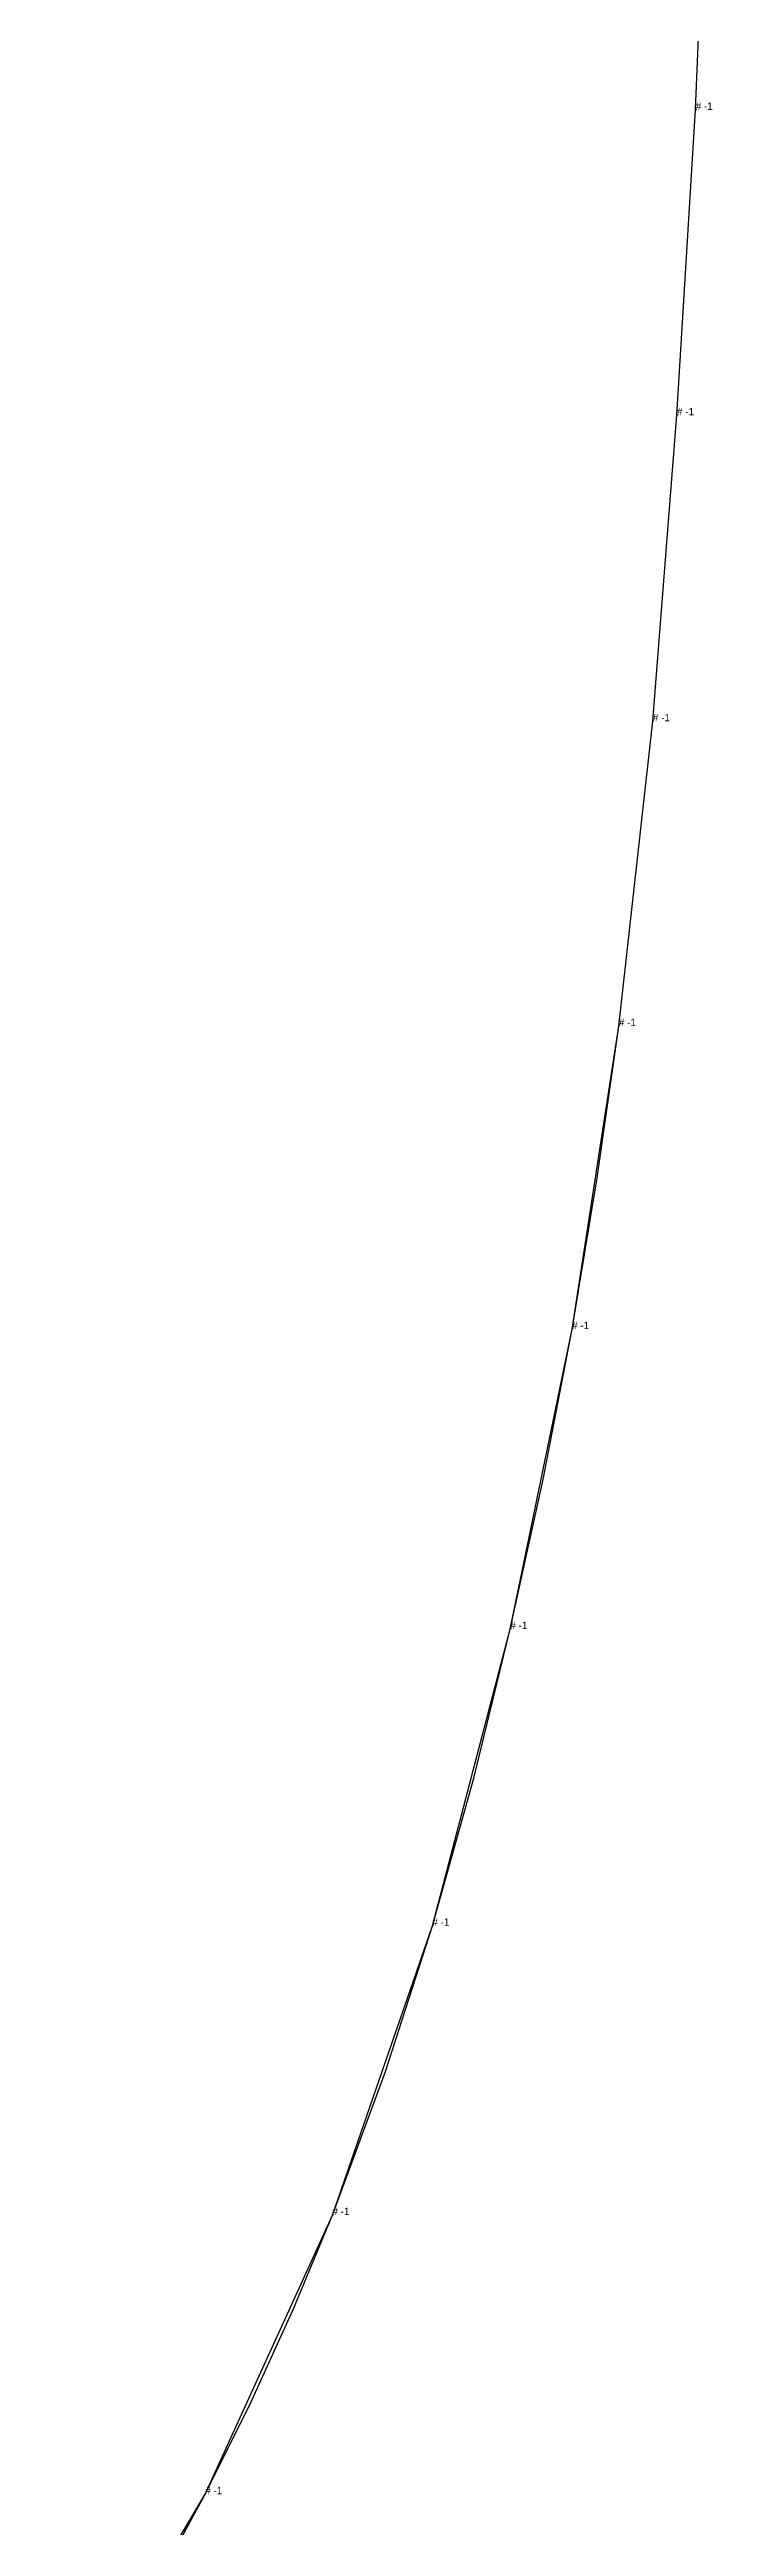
# Model space of a CAD drawing. Extents: x -290 to 291, y 0 to 1623.
# Drawn here: x -238.6 to -216.2, y 1354.8 to 1438.5 of the extents above; entities that cross this region are included whole.
import ezdxf

# ---------------------------------------------------------------- set-up
doc = ezdxf.new("R2010")
doc.units = 0

# ---------------------------------------------------------------- blocks, each defined once
blk = doc.blocks.new('1_M')
at = {"layer": '1'}
blk.add_lwpolyline([(-238.647461, 1347.044067), (-233.393555, 1355.937744), (-229.101562, 1365.36145), (-225.727539, 1375.123779), (-223.095703, 1385.139404), (-221.010742, 1395.265991), (-219.433594, 1405.492554), (-218.286133, 1415.784424), (-217.470703, 1426.113892), (-216.84082, 1436.423706), (-216.420898, 1446.745483), (-216.298828, 1451.231079), (-216.206055, 1457.087769), (-216.220703, 1467.431274), (-216.479492, 1477.772583), (-217.011719, 1488.103149), (-217.827148, 1498.414673), (-218.935547, 1508.699097), (-220.307617, 1518.9552), (-222.026367, 1529.152466)], dxfattribs=at)
at = {"layer": '14'}
blk.add_lwpolyline([(-238.647461, 1347.044067), (-233.393555, 1355.937744), (-229.101562, 1365.36145), (-225.727539, 1375.123779), (-223.095703, 1385.139404), (-221.010742, 1395.265991), (-219.433594, 1405.492554), (-218.286133, 1415.784424), (-217.470703, 1426.113892), (-216.84082, 1436.423706), (-216.420898, 1446.745483), (-216.298828, 1451.231079), (-216.206055, 1457.087769), (-216.220703, 1467.431274), (-216.479492, 1477.772583), (-217.011719, 1488.103149), (-217.827148, 1498.414673), (-218.935547, 1508.699097), (-220.307617, 1518.9552), (-222.026367, 1529.152466)], dxfattribs=at)
at = {"layer": '3'}
for p in [(-216.84082, 1436.423706), (-216.84082, 1436.423706), (-217.470703, 1426.113892), (-217.470703, 1426.113892), (-218.286133, 1415.784424), (-218.286133, 1415.784424), (-219.433594, 1405.492554), (-219.433594, 1405.492554), (-221.010742, 1395.265991), (-221.010742, 1395.265991), (-223.095703, 1385.139404), (-223.095703, 1385.139404), (-225.727539, 1375.123779), (-225.727539, 1375.123779), (-229.101562, 1365.36145), (-229.101562, 1365.36145), (-233.393555, 1355.937744), (-233.393555, 1355.937744)]:
    blk.add_point(p, dxfattribs=at)
at = {"layer": '84'}
blk.add_lwpolyline([(-235.037216, 1352.910278), (-233.393555, 1355.937744), (-231.855606, 1359.029663), (-230.426178, 1362.172119), (-229.101562, 1365.36145), (-227.308899, 1370.206177), (-225.727539, 1375.123779), (-224.332657, 1380.110596), (-223.095703, 1385.139404), (-221.989273, 1390.189819), (-221.010742, 1395.265991), (-220.162231, 1400.369873), (-219.433594, 1405.492554), (-218.286133, 1415.784424), (-217.470703, 1426.113892), (-216.84082, 1436.423706), (-216.420898, 1446.745483)], dxfattribs=at)
at = {"layer": '87'}
blk.add_lwpolyline([(-235.037216, 1352.910278), (-233.393555, 1355.937744), (-231.855606, 1359.029663), (-230.426178, 1362.172119), (-229.101562, 1365.36145), (-227.308899, 1370.206177), (-225.727539, 1375.123779), (-224.332657, 1380.110596), (-223.095703, 1385.139404), (-221.989273, 1390.189819), (-221.010742, 1395.265991), (-220.162231, 1400.369873), (-219.433594, 1405.492554), (-218.286133, 1415.784424), (-217.470703, 1426.113892), (-216.84082, 1436.423706), (-216.420898, 1446.745483)], dxfattribs=at)
at = {"layer": '1'}
for p in [(-216.84082, 1436.423706), (-217.470703, 1426.113892), (-218.286133, 1415.784424), (-219.433594, 1405.492554), (-221.010742, 1395.265991), (-223.095703, 1385.139404), (-225.727539, 1375.123779), (-229.101562, 1365.36145), (-233.393555, 1355.937744)]:
    blk.add_text('# -1', height=0.25, dxfattribs=at).set_placement(p)
at = {"layer": '14'}
for p in [(-216.84082, 1436.423706), (-217.470703, 1426.113892), (-218.286133, 1415.784424), (-219.433594, 1405.492554), (-221.010742, 1395.265991), (-223.095703, 1385.139404), (-225.727539, 1375.123779), (-229.101562, 1365.36145), (-233.393555, 1355.937744)]:
    blk.add_text('# -1', height=0.25, dxfattribs=at).set_placement(p)

msp = doc.modelspace()

# ---------------------------------------------------------------- block references
at = {"layer": '1'}
msp.add_blockref('1_M', (0, 0), dxfattribs=at)

doc.saveas('drawing.dxf')
